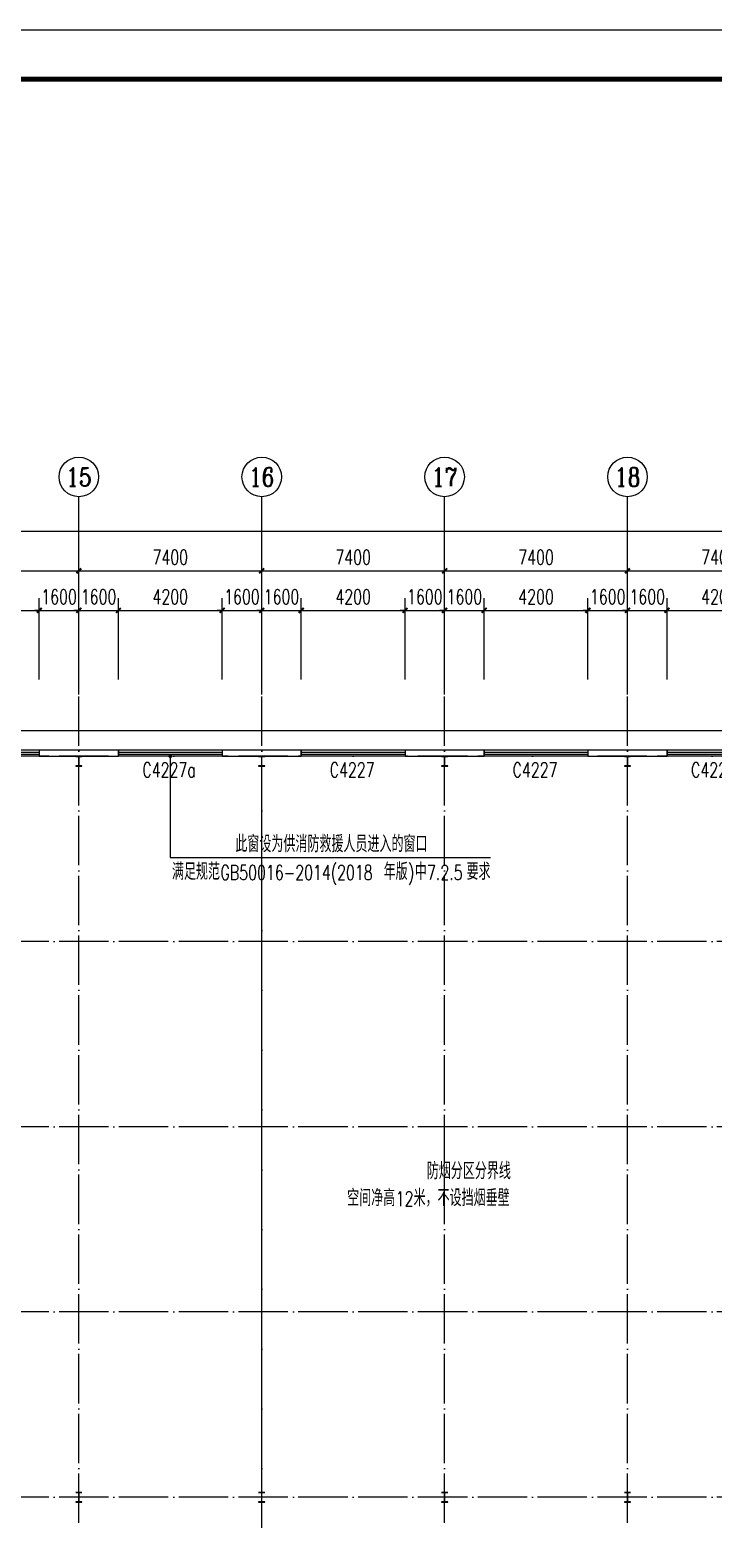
# Model space of a CAD drawing. Extents: x 13276711 to 13543385, y -848943 to -68012.
# Drawn here: x 13447999 to 13475653, y -260531 to -200243 of the extents above; entities that cross this region are included whole.
import ezdxf
from ezdxf.enums import TextEntityAlignment as Align

# ---------------------------------------------------------------- set-up
doc = ezdxf.new("R2010")
doc.units = 0
doc.header["$LTSCALE"] = 1000
doc.header["$MEASUREMENT"] = 0
doc.linetypes.add('DASH', pattern=[0.35, 0.25, -0.1])
doc.linetypes.add('DOTE', pattern=[2.42, 2, -0.2, 0.02, -0.2])
for name, color, linetype in [('AXIS', 3, 'Continuous'), ('AXIS_TEXT', 7, 'Continuous'), ('COLUMN', 2, 'Continuous'), ('DIM_LEAD', 3, 'Continuous'), ('DIM_SYMB', 3, 'Continuous'), ('DOTE', 1, 'DOTE'), ('PUB_DIM', 3, 'Continuous'), ('PUB_TEXT', 7, 'Continuous'), ('TK', 4, 'Continuous'), ('WALL-PARAPET', 6, 'Continuous'), ('WINDOW', 4, 'Continuous'), ('WINDOW_TEXT', 7, 'Continuous')]:
    doc.layers.add(name, color=color, linetype=linetype)
doc.styles.add('_TCH_AXIS', font='COMPLEX', dxfattribs={"bigfont": 'GBCBIG'})
doc.styles.add('_TCH_DIM', font='SIMPLEX', dxfattribs={"bigfont": 'GBCBIG'})
doc.styles.add('_TCH_DIM_T3', font='SIMPLEX', dxfattribs={"width": 0.705882, "bigfont": 'GBCBIG'})
doc.styles.add('_TCH_WINDOW', font='SIMPLEX', dxfattribs={"height": 3.5, "bigfont": 'GBCBIG'})
doc.styles.add('COMPLEX', font='COMPLEX')
doc.dimstyles.new('_TCH_ARCH&&200', dxfattribs={"dimtxt": 595, "dimasz": 200, "dimexe": 500, "dimexo": 600, "dimgap": 252.5, "dimtad": 1, "dimdec": 0, "dimzin": 0, "dimdsep": 46, "dimtxsty": '_TCH_DIM_T3', "dimblk": 'ARCHTICK', "dimcen": 0.09, "dimclrt": 7, "dimazin": 2, "dimtfac": 1, "dimtdec": 0, "dimtix": 1, "dimtmove": 2, "dimatfit": 3, "dimfxl": 0, "dimtolj": 1, "dimtzin": 0, "dimarcsym": 0})

# ---------------------------------------------------------------- blocks, each defined once
blk = doc.blocks.new('A$C797E1D2B')
at = {"layer": 'COLUMN'}
h = blk.add_hatch(color=256, dxfattribs=at)
h.paths.add_polyline_path([(125, 400), (250, 400), (250, 388), (130, 388), (130, 200), (125, 200)])
h.paths.add_polyline_path([(0, 400), (125, 400), (125, 200), (120, 200), (120, 388), (0, 388)])
h.paths.add_polyline_path([(0, 12), (120, 12), (120, 200), (125, 200), (125, 0), (0, 0)])
h.paths.add_polyline_path([(125, 200), (130, 200), (130, 12), (250, 12), (250, 0), (125, 0)])
blk.add_lwpolyline([(250, 0), (250, 12), (130, 12), (130, 388), (250, 388), (250, 400), (0, 400), (0, 388), (120, 388), (120, 12), (0, 12), (0, 0)], close=True, dxfattribs=at)
blk = doc.blocks.new('GeYuanFrame_27736213', base_point=(20.09, 4.53))
at = {"layer": 'TK'}
blk.add_lwpolyline([(20.09, 4.53), (20.09, 598.53), (1071.09, 598.53), (1071.09, 4.53)], close=True, dxfattribs=at)
at = {"layer": 'TK', "const_width": 1}
blk.add_lwpolyline([(45.09, 588.53), (1061.09, 588.53), (1061.09, 14.53), (45.09, 14.53)], close=True, dxfattribs=at)
blk = doc.blocks.new('$TCHSYS$WIN2D')
for p, q in [((-0.5, 0.5), (0.5, 0.5)), ((-0.5, 0.5), (-0.5, -0.5)), ((0.5, 0.5), (0.5, -0.5)), ((0.5, 0.167), (-0.5, 0.167)), ((0.5, -0.167), (-0.5, -0.167)), ((-0.5, -0.5), (0.5, -0.5))]:
    blk.add_line(p, q)
blk = doc.blocks.new('_AXISO')
blk.add_circle((0, 0), 0.5)
at = {"layer": 'AXIS_TEXT', "style": 'COMPLEX', "width": 1.041667}
blk.add_attdef('A', text='', height=0.56, dxfattribs=at).set_placement((-0.25, -0.28), (0.25, -0.28), align=Align.FIT)
blk = doc.blocks.new('_ArchTick')
at = {"color": 0, "linetype": 'ByBlock', "const_width": 0.4}
blk.add_lwpolyline([(-0.5, -0.5), (0.5, 0.5)], dxfattribs=at)
blk = doc.blocks.new('*D97')
at = {"layer": 'AXIS', "color": 0, "lineweight": -2}
for p, q in [((13346145, -226543), (13346145, -220043)), ((13509425, -226543), (13509425, -220043)), ((13346145, -220543), (13509425, -220543))]:
    blk.add_line(p, q, dxfattribs=at)
at = {"layer": 'Defpoints', "color": 0}
for p in [(13509425, -220543), (13346145, -227143), (13509425, -227143)]:
    blk.add_point(p, dxfattribs=at)
at = {"layer": 'AXIS', "color": 0, "lineweight": -2, "xscale": 200, "yscale": 200, "zscale": 200, "rotation": 180}
blk.add_blockref('_ArchTick', (13346145, -220543), dxfattribs=at)
at = {"layer": 'AXIS', "color": 0, "lineweight": -2, "xscale": 200, "yscale": 200, "zscale": 200}
blk.add_blockref('_ArchTick', (13509425, -220543), dxfattribs=at)
at = {"layer": 'AXIS', "color": 7, "insert": (13427785, -219993), "char_height": 595, "attachment_point": 5, "style": '_TCH_DIM_T3'}
blk.add_mtext('\\A1;163280', dxfattribs=at)
blk = doc.blocks.new('*D112')
at = {"layer": 'AXIS', "color": 0, "lineweight": -2}
for p, q in [((13442585, -226543), (13442585, -221643)), ((13449985, -226543), (13449985, -221643)), ((13442585, -222143), (13449985, -222143))]:
    blk.add_line(p, q, dxfattribs=at)
at = {"layer": 'Defpoints', "color": 0}
for p in [(13449985, -222143), (13442585, -227143), (13449985, -227143)]:
    blk.add_point(p, dxfattribs=at)
at = {"layer": 'AXIS', "color": 0, "lineweight": -2, "xscale": 200, "yscale": 200, "zscale": 200, "rotation": 180}
blk.add_blockref('_ArchTick', (13442585, -222143), dxfattribs=at)
at = {"layer": 'AXIS', "color": 0, "lineweight": -2, "xscale": 200, "yscale": 200, "zscale": 200}
blk.add_blockref('_ArchTick', (13449985, -222143), dxfattribs=at)
at = {"layer": 'AXIS', "color": 7, "insert": (13446285, -221593), "char_height": 595, "attachment_point": 5, "style": '_TCH_DIM_T3'}
blk.add_mtext('\\A1;7400', dxfattribs=at)
blk = doc.blocks.new('*D113')
at = {"layer": 'AXIS', "color": 0, "lineweight": -2}
for p, q in [((13449985, -226543), (13449985, -221643)), ((13457385, -226543), (13457385, -221643)), ((13449985, -222143), (13457385, -222143))]:
    blk.add_line(p, q, dxfattribs=at)
at = {"layer": 'Defpoints', "color": 0}
for p in [(13457385, -222143), (13449985, -227143), (13457385, -227143)]:
    blk.add_point(p, dxfattribs=at)
at = {"layer": 'AXIS', "color": 0, "lineweight": -2, "xscale": 200, "yscale": 200, "zscale": 200, "rotation": 180}
blk.add_blockref('_ArchTick', (13449985, -222143), dxfattribs=at)
at = {"layer": 'AXIS', "color": 0, "lineweight": -2, "xscale": 200, "yscale": 200, "zscale": 200}
blk.add_blockref('_ArchTick', (13457385, -222143), dxfattribs=at)
at = {"layer": 'AXIS', "color": 7, "insert": (13453685, -221593), "char_height": 595, "attachment_point": 5, "style": '_TCH_DIM_T3'}
blk.add_mtext('\\A1;7400', dxfattribs=at)
blk = doc.blocks.new('*D114')
at = {"layer": 'AXIS', "color": 0, "lineweight": -2}
for p, q in [((13457385, -226543), (13457385, -221643)), ((13464785, -226543), (13464785, -221643)), ((13457385, -222143), (13464785, -222143))]:
    blk.add_line(p, q, dxfattribs=at)
at = {"layer": 'Defpoints', "color": 0}
for p in [(13464785, -222143), (13457385, -227143), (13464785, -227143)]:
    blk.add_point(p, dxfattribs=at)
at = {"layer": 'AXIS', "color": 0, "lineweight": -2, "xscale": 200, "yscale": 200, "zscale": 200, "rotation": 180}
blk.add_blockref('_ArchTick', (13457385, -222143), dxfattribs=at)
at = {"layer": 'AXIS', "color": 0, "lineweight": -2, "xscale": 200, "yscale": 200, "zscale": 200}
blk.add_blockref('_ArchTick', (13464785, -222143), dxfattribs=at)
at = {"layer": 'AXIS', "color": 7, "insert": (13461085, -221593), "char_height": 595, "attachment_point": 5, "style": '_TCH_DIM_T3'}
blk.add_mtext('\\A1;7400', dxfattribs=at)
blk = doc.blocks.new('*D115')
at = {"layer": 'AXIS', "color": 0, "lineweight": -2}
for p, q in [((13464785, -226543), (13464785, -221643)), ((13472185, -226543), (13472185, -221643)), ((13464785, -222143), (13472185, -222143))]:
    blk.add_line(p, q, dxfattribs=at)
at = {"layer": 'Defpoints', "color": 0}
for p in [(13472185, -222143), (13464785, -227143), (13472185, -227143)]:
    blk.add_point(p, dxfattribs=at)
at = {"layer": 'AXIS', "color": 0, "lineweight": -2, "xscale": 200, "yscale": 200, "zscale": 200, "rotation": 180}
blk.add_blockref('_ArchTick', (13464785, -222143), dxfattribs=at)
at = {"layer": 'AXIS', "color": 0, "lineweight": -2, "xscale": 200, "yscale": 200, "zscale": 200}
blk.add_blockref('_ArchTick', (13472185, -222143), dxfattribs=at)
at = {"layer": 'AXIS', "color": 7, "insert": (13468485, -221593), "char_height": 595, "attachment_point": 5, "style": '_TCH_DIM_T3'}
blk.add_mtext('\\A1;7400', dxfattribs=at)
blk = doc.blocks.new('*D116')
at = {"layer": 'AXIS', "color": 0, "lineweight": -2}
for p, q in [((13472185, -226543), (13472185, -221643)), ((13479585, -226543), (13479585, -221643)), ((13472185, -222143), (13479585, -222143))]:
    blk.add_line(p, q, dxfattribs=at)
at = {"layer": 'Defpoints', "color": 0}
for p in [(13479585, -222143), (13472185, -227143), (13479585, -227143)]:
    blk.add_point(p, dxfattribs=at)
at = {"layer": 'AXIS', "color": 0, "lineweight": -2, "xscale": 200, "yscale": 200, "zscale": 200, "rotation": 180}
blk.add_blockref('_ArchTick', (13472185, -222143), dxfattribs=at)
at = {"layer": 'AXIS', "color": 0, "lineweight": -2, "xscale": 200, "yscale": 200, "zscale": 200}
blk.add_blockref('_ArchTick', (13479585, -222143), dxfattribs=at)
at = {"layer": 'AXIS', "color": 7, "insert": (13475885, -221593), "char_height": 595, "attachment_point": 5, "style": '_TCH_DIM_T3'}
blk.add_mtext('\\A1;7400', dxfattribs=at)
blk = doc.blocks.new('*D457')
at = {"layer": 'Defpoints', "color": 0}
for p in [(13448385, -223743), (13444185, -227143), (13448385, -227143)]:
    blk.add_point(p, dxfattribs=at)
at = {"layer": 'PUB_DIM', "color": 0, "lineweight": -2}
for p, q in [((13444185, -226543), (13444185, -223243)), ((13448385, -226543), (13448385, -223243)), ((13444185, -223743), (13448385, -223743))]:
    blk.add_line(p, q, dxfattribs=at)
at = {"layer": 'PUB_DIM', "color": 0, "lineweight": -2, "xscale": 200, "yscale": 200, "zscale": 200, "rotation": 180}
blk.add_blockref('_ArchTick', (13444185, -223743), dxfattribs=at)
at = {"layer": 'PUB_DIM', "color": 0, "lineweight": -2, "xscale": 200, "yscale": 200, "zscale": 200}
blk.add_blockref('_ArchTick', (13448385, -223743), dxfattribs=at)
at = {"layer": 'PUB_DIM', "color": 7, "insert": (13446285, -223193), "char_height": 595, "attachment_point": 5, "style": '_TCH_DIM_T3'}
blk.add_mtext('\\A1;4200', dxfattribs=at)
blk = doc.blocks.new('*D458')
at = {"layer": 'Defpoints', "color": 0}
for p in [(13449985, -223743), (13448385, -227143), (13449985, -227143)]:
    blk.add_point(p, dxfattribs=at)
at = {"layer": 'PUB_DIM', "color": 0, "lineweight": -2}
for p, q in [((13448385, -226543), (13448385, -223243)), ((13449985, -226543), (13449985, -223243)), ((13448385, -223743), (13448185, -223743)), ((13448385, -223743), (13449985, -223743)), ((13449985, -223743), (13450185, -223743))]:
    blk.add_line(p, q, dxfattribs=at)
at = {"layer": 'PUB_DIM', "color": 0, "lineweight": -2, "xscale": 200, "yscale": 200, "zscale": 200}
blk.add_blockref('_ArchTick', (13448385, -223743), dxfattribs=at)
at = {"layer": 'PUB_DIM', "color": 0, "lineweight": -2, "xscale": 200, "yscale": 200, "zscale": 200, "rotation": 180}
blk.add_blockref('_ArchTick', (13449985, -223743), dxfattribs=at)
at = {"layer": 'PUB_DIM', "color": 7, "insert": (13449185, -223193), "char_height": 595, "attachment_point": 5, "style": '_TCH_DIM_T3'}
blk.add_mtext('\\A1;1600', dxfattribs=at)
blk = doc.blocks.new('*D459')
at = {"layer": 'Defpoints', "color": 0}
for p in [(13451585, -223743), (13449985, -227143), (13451585, -227143)]:
    blk.add_point(p, dxfattribs=at)
at = {"layer": 'PUB_DIM', "color": 0, "lineweight": -2}
for p, q in [((13449985, -226543), (13449985, -223243)), ((13451585, -226543), (13451585, -223243)), ((13449985, -223743), (13449785, -223743)), ((13449985, -223743), (13451585, -223743)), ((13451585, -223743), (13451785, -223743))]:
    blk.add_line(p, q, dxfattribs=at)
at = {"layer": 'PUB_DIM', "color": 0, "lineweight": -2, "xscale": 200, "yscale": 200, "zscale": 200}
blk.add_blockref('_ArchTick', (13449985, -223743), dxfattribs=at)
at = {"layer": 'PUB_DIM', "color": 0, "lineweight": -2, "xscale": 200, "yscale": 200, "zscale": 200, "rotation": 180}
blk.add_blockref('_ArchTick', (13451585, -223743), dxfattribs=at)
at = {"layer": 'PUB_DIM', "color": 7, "insert": (13450785, -223193), "char_height": 595, "attachment_point": 5, "style": '_TCH_DIM_T3'}
blk.add_mtext('\\A1;1600', dxfattribs=at)
blk = doc.blocks.new('*D460')
at = {"layer": 'Defpoints', "color": 0}
for p in [(13455785, -223743), (13451585, -227143), (13455785, -227143)]:
    blk.add_point(p, dxfattribs=at)
at = {"layer": 'PUB_DIM', "color": 0, "lineweight": -2}
for p, q in [((13451585, -226543), (13451585, -223243)), ((13455785, -226543), (13455785, -223243)), ((13451585, -223743), (13455785, -223743))]:
    blk.add_line(p, q, dxfattribs=at)
at = {"layer": 'PUB_DIM', "color": 0, "lineweight": -2, "xscale": 200, "yscale": 200, "zscale": 200, "rotation": 180}
blk.add_blockref('_ArchTick', (13451585, -223743), dxfattribs=at)
at = {"layer": 'PUB_DIM', "color": 0, "lineweight": -2, "xscale": 200, "yscale": 200, "zscale": 200}
blk.add_blockref('_ArchTick', (13455785, -223743), dxfattribs=at)
at = {"layer": 'PUB_DIM', "color": 7, "insert": (13453685, -223193), "char_height": 595, "attachment_point": 5, "style": '_TCH_DIM_T3'}
blk.add_mtext('\\A1;4200', dxfattribs=at)
blk = doc.blocks.new('*D461')
at = {"layer": 'Defpoints', "color": 0}
for p in [(13457385, -223743), (13455785, -227143), (13457385, -227143)]:
    blk.add_point(p, dxfattribs=at)
at = {"layer": 'PUB_DIM', "color": 0, "lineweight": -2}
for p, q in [((13455785, -226543), (13455785, -223243)), ((13457385, -226543), (13457385, -223243)), ((13455785, -223743), (13455585, -223743)), ((13455785, -223743), (13457385, -223743)), ((13457385, -223743), (13457585, -223743))]:
    blk.add_line(p, q, dxfattribs=at)
at = {"layer": 'PUB_DIM', "color": 0, "lineweight": -2, "xscale": 200, "yscale": 200, "zscale": 200}
blk.add_blockref('_ArchTick', (13455785, -223743), dxfattribs=at)
at = {"layer": 'PUB_DIM', "color": 0, "lineweight": -2, "xscale": 200, "yscale": 200, "zscale": 200, "rotation": 180}
blk.add_blockref('_ArchTick', (13457385, -223743), dxfattribs=at)
at = {"layer": 'PUB_DIM', "color": 7, "insert": (13456585, -223193), "char_height": 595, "attachment_point": 5, "style": '_TCH_DIM_T3'}
blk.add_mtext('\\A1;1600', dxfattribs=at)
blk = doc.blocks.new('*D462')
at = {"layer": 'Defpoints', "color": 0}
for p in [(13458985, -223743), (13457385, -227143), (13458985, -227143)]:
    blk.add_point(p, dxfattribs=at)
at = {"layer": 'PUB_DIM', "color": 0, "lineweight": -2}
for p, q in [((13457385, -226543), (13457385, -223243)), ((13458985, -226543), (13458985, -223243)), ((13457385, -223743), (13457185, -223743)), ((13457385, -223743), (13458985, -223743)), ((13458985, -223743), (13459185, -223743))]:
    blk.add_line(p, q, dxfattribs=at)
at = {"layer": 'PUB_DIM', "color": 0, "lineweight": -2, "xscale": 200, "yscale": 200, "zscale": 200}
blk.add_blockref('_ArchTick', (13457385, -223743), dxfattribs=at)
at = {"layer": 'PUB_DIM', "color": 0, "lineweight": -2, "xscale": 200, "yscale": 200, "zscale": 200, "rotation": 180}
blk.add_blockref('_ArchTick', (13458985, -223743), dxfattribs=at)
at = {"layer": 'PUB_DIM', "color": 7, "insert": (13458185, -223193), "char_height": 595, "attachment_point": 5, "style": '_TCH_DIM_T3'}
blk.add_mtext('\\A1;1600', dxfattribs=at)
blk = doc.blocks.new('*D463')
at = {"layer": 'Defpoints', "color": 0}
for p in [(13463185, -223743), (13458985, -227143), (13463185, -227143)]:
    blk.add_point(p, dxfattribs=at)
at = {"layer": 'PUB_DIM', "color": 0, "lineweight": -2}
for p, q in [((13458985, -226543), (13458985, -223243)), ((13463185, -226543), (13463185, -223243)), ((13458985, -223743), (13463185, -223743))]:
    blk.add_line(p, q, dxfattribs=at)
at = {"layer": 'PUB_DIM', "color": 0, "lineweight": -2, "xscale": 200, "yscale": 200, "zscale": 200, "rotation": 180}
blk.add_blockref('_ArchTick', (13458985, -223743), dxfattribs=at)
at = {"layer": 'PUB_DIM', "color": 0, "lineweight": -2, "xscale": 200, "yscale": 200, "zscale": 200}
blk.add_blockref('_ArchTick', (13463185, -223743), dxfattribs=at)
at = {"layer": 'PUB_DIM', "color": 7, "insert": (13461085, -223193), "char_height": 595, "attachment_point": 5, "style": '_TCH_DIM_T3'}
blk.add_mtext('\\A1;4200', dxfattribs=at)
blk = doc.blocks.new('*D464')
at = {"layer": 'Defpoints', "color": 0}
for p in [(13464785, -223743), (13463185, -227143), (13464785, -227143)]:
    blk.add_point(p, dxfattribs=at)
at = {"layer": 'PUB_DIM', "color": 0, "lineweight": -2}
for p, q in [((13463185, -226543), (13463185, -223243)), ((13464785, -226543), (13464785, -223243)), ((13463185, -223743), (13462985, -223743)), ((13463185, -223743), (13464785, -223743)), ((13464785, -223743), (13464985, -223743))]:
    blk.add_line(p, q, dxfattribs=at)
at = {"layer": 'PUB_DIM', "color": 0, "lineweight": -2, "xscale": 200, "yscale": 200, "zscale": 200}
blk.add_blockref('_ArchTick', (13463185, -223743), dxfattribs=at)
at = {"layer": 'PUB_DIM', "color": 0, "lineweight": -2, "xscale": 200, "yscale": 200, "zscale": 200, "rotation": 180}
blk.add_blockref('_ArchTick', (13464785, -223743), dxfattribs=at)
at = {"layer": 'PUB_DIM', "color": 7, "insert": (13463985, -223193), "char_height": 595, "attachment_point": 5, "style": '_TCH_DIM_T3'}
blk.add_mtext('\\A1;1600', dxfattribs=at)
blk = doc.blocks.new('*D465')
at = {"layer": 'Defpoints', "color": 0}
for p in [(13466385, -223743), (13464785, -227143), (13466385, -227143)]:
    blk.add_point(p, dxfattribs=at)
at = {"layer": 'PUB_DIM', "color": 0, "lineweight": -2}
for p, q in [((13464785, -226543), (13464785, -223243)), ((13466385, -226543), (13466385, -223243)), ((13464785, -223743), (13464585, -223743)), ((13464785, -223743), (13466385, -223743)), ((13466385, -223743), (13466585, -223743))]:
    blk.add_line(p, q, dxfattribs=at)
at = {"layer": 'PUB_DIM', "color": 0, "lineweight": -2, "xscale": 200, "yscale": 200, "zscale": 200}
blk.add_blockref('_ArchTick', (13464785, -223743), dxfattribs=at)
at = {"layer": 'PUB_DIM', "color": 0, "lineweight": -2, "xscale": 200, "yscale": 200, "zscale": 200, "rotation": 180}
blk.add_blockref('_ArchTick', (13466385, -223743), dxfattribs=at)
at = {"layer": 'PUB_DIM', "color": 7, "insert": (13465585, -223193), "char_height": 595, "attachment_point": 5, "style": '_TCH_DIM_T3'}
blk.add_mtext('\\A1;1600', dxfattribs=at)
blk = doc.blocks.new('*D466')
at = {"layer": 'Defpoints', "color": 0}
for p in [(13470585, -223743), (13466385, -227143), (13470585, -227143)]:
    blk.add_point(p, dxfattribs=at)
at = {"layer": 'PUB_DIM', "color": 0, "lineweight": -2}
for p, q in [((13466385, -226543), (13466385, -223243)), ((13470585, -226543), (13470585, -223243)), ((13466385, -223743), (13470585, -223743))]:
    blk.add_line(p, q, dxfattribs=at)
at = {"layer": 'PUB_DIM', "color": 0, "lineweight": -2, "xscale": 200, "yscale": 200, "zscale": 200, "rotation": 180}
blk.add_blockref('_ArchTick', (13466385, -223743), dxfattribs=at)
at = {"layer": 'PUB_DIM', "color": 0, "lineweight": -2, "xscale": 200, "yscale": 200, "zscale": 200}
blk.add_blockref('_ArchTick', (13470585, -223743), dxfattribs=at)
at = {"layer": 'PUB_DIM', "color": 7, "insert": (13468485, -223193), "char_height": 595, "attachment_point": 5, "style": '_TCH_DIM_T3'}
blk.add_mtext('\\A1;4200', dxfattribs=at)
blk = doc.blocks.new('*D467')
at = {"layer": 'Defpoints', "color": 0}
for p in [(13472185, -223743), (13470585, -227143), (13472185, -227143)]:
    blk.add_point(p, dxfattribs=at)
at = {"layer": 'PUB_DIM', "color": 0, "lineweight": -2}
for p, q in [((13470585, -226543), (13470585, -223243)), ((13472185, -226543), (13472185, -223243)), ((13470585, -223743), (13470385, -223743)), ((13470585, -223743), (13472185, -223743)), ((13472185, -223743), (13472385, -223743))]:
    blk.add_line(p, q, dxfattribs=at)
at = {"layer": 'PUB_DIM', "color": 0, "lineweight": -2, "xscale": 200, "yscale": 200, "zscale": 200}
blk.add_blockref('_ArchTick', (13470585, -223743), dxfattribs=at)
at = {"layer": 'PUB_DIM', "color": 0, "lineweight": -2, "xscale": 200, "yscale": 200, "zscale": 200, "rotation": 180}
blk.add_blockref('_ArchTick', (13472185, -223743), dxfattribs=at)
at = {"layer": 'PUB_DIM', "color": 7, "insert": (13471385, -223193), "char_height": 595, "attachment_point": 5, "style": '_TCH_DIM_T3'}
blk.add_mtext('\\A1;1600', dxfattribs=at)
blk = doc.blocks.new('*D468')
at = {"layer": 'Defpoints', "color": 0}
for p in [(13473785, -223743), (13472185, -227143), (13473785, -227143)]:
    blk.add_point(p, dxfattribs=at)
at = {"layer": 'PUB_DIM', "color": 0, "lineweight": -2}
for p, q in [((13472185, -226543), (13472185, -223243)), ((13473785, -226543), (13473785, -223243)), ((13472185, -223743), (13471985, -223743)), ((13472185, -223743), (13473785, -223743)), ((13473785, -223743), (13473985, -223743))]:
    blk.add_line(p, q, dxfattribs=at)
at = {"layer": 'PUB_DIM', "color": 0, "lineweight": -2, "xscale": 200, "yscale": 200, "zscale": 200}
blk.add_blockref('_ArchTick', (13472185, -223743), dxfattribs=at)
at = {"layer": 'PUB_DIM', "color": 0, "lineweight": -2, "xscale": 200, "yscale": 200, "zscale": 200, "rotation": 180}
blk.add_blockref('_ArchTick', (13473785, -223743), dxfattribs=at)
at = {"layer": 'PUB_DIM', "color": 7, "insert": (13472985, -223193), "char_height": 595, "attachment_point": 5, "style": '_TCH_DIM_T3'}
blk.add_mtext('\\A1;1600', dxfattribs=at)
blk = doc.blocks.new('*D469')
at = {"layer": 'Defpoints', "color": 0}
for p in [(13477985, -223743), (13473785, -227143), (13477985, -227143)]:
    blk.add_point(p, dxfattribs=at)
at = {"layer": 'PUB_DIM', "color": 0, "lineweight": -2}
for p, q in [((13473785, -226543), (13473785, -223243)), ((13477985, -226543), (13477985, -223243)), ((13473785, -223743), (13477985, -223743))]:
    blk.add_line(p, q, dxfattribs=at)
at = {"layer": 'PUB_DIM', "color": 0, "lineweight": -2, "xscale": 200, "yscale": 200, "zscale": 200, "rotation": 180}
blk.add_blockref('_ArchTick', (13473785, -223743), dxfattribs=at)
at = {"layer": 'PUB_DIM', "color": 0, "lineweight": -2, "xscale": 200, "yscale": 200, "zscale": 200}
blk.add_blockref('_ArchTick', (13477985, -223743), dxfattribs=at)
at = {"layer": 'PUB_DIM', "color": 7, "insert": (13475885, -223193), "char_height": 595, "attachment_point": 5, "style": '_TCH_DIM_T3'}
blk.add_mtext('\\A1;4200', dxfattribs=at)

msp = doc.modelspace()

# ---------------------------------------------------------------- linework, layer by layer
at = {"ltscale": 0.5}
msp.add_lwpolyline([(13427784.8, -228603.1), (13479584.8, -228603.1)], dxfattribs=at)
at = {"linetype": 'DASH', "ltscale": 5}
msp.add_lwpolyline([(13457384.8, -289643.1, 50, 50, 0), (13457384.8, -229643.1, 50, 50, 0)], format="xyseb", dxfattribs=at)
at = {"layer": 'AXIS'}
for p, q in [((13449984.8, -227143.1), (13449984.8, -219143.1)), ((13457384.8, -227143.1), (13457384.8, -219143.1)), ((13464784.8, -227143.1), (13464784.8, -219143.1)), ((13472184.8, -227143.1), (13472184.8, -219143.1))]:
    msp.add_line(p, q, dxfattribs=at)
at = {"layer": 'DIM_LEAD'}
for p, q in [((13453684.8, -229643.1), (13453684.8, -233743.1)), ((13453684.8, -233743.1), (13466646.6, -233743.1))]:
    msp.add_line(p, q, dxfattribs=at)
at = {"layer": 'DIM_LEAD', "const_width": 80}
msp.add_lwpolyline([(13453684.8, -229603.1, 1), (13453684.8, -229683.1, 1)], format="xyb", close=True, dxfattribs=at)
at = {"layer": 'DIM_SYMB'}
msp.add_lwpolyline([(13467384.8, -247016.8, 0, 0, 0), (13459384.8, -247016.8, 0, 0, 0), (13457984.8, -247016.8, 160, 0, 0), (13457384.8, -247016.8, 0, 0, 0)], format="xyseb", dxfattribs=at)
at = {"layer": 'DOTE'}
for p, q in [((13449984.8, -292143.1), (13449984.8, -227143.1)), ((13457384.8, -292143.1), (13457384.8, -227143.1)), ((13464784.8, -292143.1), (13464784.8, -227143.1)), ((13472184.8, -292143.1), (13472184.8, -227143.1)), ((13511684.8, -229643.1), (13343884.8, -229643.1)), ((13511684.8, -237143.1), (13343884.8, -237143.1)), ((13511684.8, -244643.1), (13343884.8, -244643.1)), ((13511684.8, -252143.1), (13343884.8, -252143.1)), ((13511684.8, -259643.1), (13343884.8, -259643.1))]:
    msp.add_line(p, q, dxfattribs=at)
at = {"layer": 'WALL-PARAPET'}
for p, q in [((13451584.8, -229403.1), (13448384.8, -229403.1)), ((13448384.8, -229403.1), (13448384.8, -229643.1)), ((13448384.8, -229643.1), (13451584.8, -229643.1)), ((13451584.8, -229643.1), (13451584.8, -229403.1)), ((13458984.8, -229403.1), (13455784.8, -229403.1)), ((13455784.8, -229403.1), (13455784.8, -229643.1)), ((13455784.8, -229643.1), (13458984.8, -229643.1)), ((13458984.8, -229643.1), (13458984.8, -229403.1)), ((13466384.8, -229403.1), (13463184.8, -229403.1)), ((13463184.8, -229403.1), (13463184.8, -229643.1)), ((13463184.8, -229643.1), (13466384.8, -229643.1)), ((13466384.8, -229643.1), (13466384.8, -229403.1)), ((13473784.8, -229403.1), (13470584.8, -229403.1)), ((13470584.8, -229403.1), (13470584.8, -229643.1)), ((13470584.8, -229643.1), (13473784.8, -229643.1)), ((13473784.8, -229643.1), (13473784.8, -229403.1))]:
    msp.add_line(p, q, dxfattribs=at)

# ---------------------------------------------------------------- block references
at = {"xscale": 200, "yscale": 200, "zscale": 200}
msp.add_blockref('GeYuanFrame_27736213', (13328184.8, -319043.1), dxfattribs=at)
at = {"rotation": 180}
for p in [(13450109.9, -229643.1), (13457509.9, -229643.1), (13464909.9, -229643.1), (13472309.9, -229643.1), (13450109.9, -259443.1), (13457509.9, -259443.1), (13464909.9, -259443.1), (13472309.9, -259443.1)]:
    msp.add_blockref('A$C797E1D2B', p, dxfattribs=at)
at = {"layer": 'AXIS'}
ref = msp.add_blockref('_AXISO', (13449984.8, -218343.1), dxfattribs=dict(at, xscale=1600, yscale=1600, zscale=1600))
ref.add_attrib('A', '15', dxfattribs={"layer": 'AXIS_TEXT', "ltscale": 0.5, "height": 750.73, "style": '_TCH_AXIS'}).set_placement((13449466.5, -218718.4), (13450503.2, -218718.4), align=Align.FIT)
ref = msp.add_blockref('_AXISO', (13457384.8, -218343.1), dxfattribs=dict(at, xscale=1600, yscale=1600, zscale=1600))
ref.add_attrib('A', '16', dxfattribs={"layer": 'AXIS_TEXT', "ltscale": 0.5, "height": 750.73, "style": '_TCH_AXIS'}).set_placement((13456866.5, -218718.4), (13457903.2, -218718.4), align=Align.FIT)
ref = msp.add_blockref('_AXISO', (13464784.8, -218343.1), dxfattribs=dict(at, xscale=1600, yscale=1600, zscale=1600))
ref.add_attrib('A', '17', dxfattribs={"layer": 'AXIS_TEXT', "ltscale": 0.5, "height": 750.73, "style": '_TCH_AXIS'}).set_placement((13464266.5, -218718.4), (13465303.2, -218718.4), align=Align.FIT)
ref = msp.add_blockref('_AXISO', (13472184.8, -218343.1), dxfattribs=dict(at, xscale=1600, yscale=1600, zscale=1600))
ref.add_attrib('A', '18', dxfattribs={"layer": 'AXIS_TEXT', "ltscale": 0.5, "height": 750.73, "style": '_TCH_AXIS'}).set_placement((13471666.5, -218718.4), (13472703.2, -218718.4), align=Align.FIT)
at = {"layer": 'WINDOW'}
ref = msp.add_blockref('$TCHSYS$WIN2D', (13446284.8, -229523.1), dxfattribs=dict(at, xscale=4200, yscale=-240, zscale=4200, rotation=180))
ref.add_attrib('A', 'C4227', (13445334.8, -230500.4), dxfattribs={"layer": 'WINDOW_TEXT', "ltscale": 0.5, "height": 595, "style": '_TCH_WINDOW', "width": 0.705882})
ref = msp.add_blockref('$TCHSYS$WIN2D', (13453684.8, -229523.1), dxfattribs=dict(at, xscale=4200, yscale=-240, zscale=4200, rotation=180))
ref.add_attrib('A', 'C4227a', (13452554.8, -230500.4), dxfattribs={"layer": 'WINDOW_TEXT', "ltscale": 0.5, "height": 595, "style": '_TCH_WINDOW', "width": 0.705882})
ref = msp.add_blockref('$TCHSYS$WIN2D', (13461084.8, -229523.1), dxfattribs=dict(at, xscale=4200, yscale=-240, zscale=4200, rotation=180))
ref.add_attrib('A', 'C4227', (13460134.8, -230500.4), dxfattribs={"layer": 'WINDOW_TEXT', "ltscale": 0.5, "height": 595, "style": '_TCH_WINDOW', "width": 0.705882})
ref = msp.add_blockref('$TCHSYS$WIN2D', (13468484.8, -229523.1), dxfattribs=dict(at, xscale=4200, yscale=-240, zscale=4200, rotation=180))
ref.add_attrib('A', 'C4227', (13467534.8, -230500.4), dxfattribs={"layer": 'WINDOW_TEXT', "ltscale": 0.5, "height": 595, "style": '_TCH_WINDOW', "width": 0.705882})
ref = msp.add_blockref('$TCHSYS$WIN2D', (13475884.8, -229523.1), dxfattribs=dict(at, xscale=4200, yscale=-240, zscale=4200, rotation=180))
ref.add_attrib('A', 'C4227a', (13474754.8, -230500.4), dxfattribs={"layer": 'WINDOW_TEXT', "ltscale": 0.5, "height": 595, "style": '_TCH_WINDOW', "width": 0.705882})

# ---------------------------------------------------------------- texts
at = {"layer": 'PUB_TEXT', "style": '_TCH_DIM'}
for s, height, p in [('此窗设为供消防救援人员进入的窗口', 675.177, (13456315.7, -233533.1)), ('满足规范', 675.18, (13453751.3, -234653.1)), ('年版', 675.18, (13462317.2, -234653.1)), ('中', 675.2, (13463580.2, -234653.1)), ('要求', 675.18, (13465671.7, -234653.1)), ('防烟分区分界线', 675.18, (13464063.6, -246769.6)), ('空间净高', 675.18, (13460841.4, -247859.8)), ('米，不设挡烟垂壁', 675.18, (13463527.4, -247859.8))]:
    msp.add_text(s, height=height, dxfattribs=at).set_placement(p)
at = {"layer": 'PUB_TEXT', "style": '_TCH_DIM', "width": 0.705882}
for s, p in [('GB50016-2014(2018', (13455717.2, -234653.1)), (')', (13463300.2, -234653.1)), ('7.2.5', (13464071.7, -234653.1)), ('12', (13462807.4, -247859.8))]:
    msp.add_text(s, height=595, dxfattribs=at).set_placement(p)

# ---------------------------------------------------------------- dimensions: what is measured, and where the dimension line sits
at = {"layer": 'AXIS'}
for p1, p2, distance, text, picture, middle in [((13346144.8, -227143.1), (13509424.8, -227143.1), 6600, '163280', '*D97', (13427784.8, -219993.1)), ((13442584.8, -227143.1), (13449984.8, -227143.1), 5000, '7400', '*D112', (13446284.8, -221593.1)), ((13449984.8, -227143.1), (13457384.8, -227143.1), 5000, '7400', '*D113', (13453684.8, -221593.1)), ((13457384.8, -227143.1), (13464784.8, -227143.1), 5000, '7400', '*D114', (13461084.8, -221593.1)), ((13464784.8, -227143.1), (13472184.8, -227143.1), 5000, '7400', '*D115', (13468484.8, -221593.1)), ((13472184.8, -227143.1), (13479584.8, -227143.1), 5000, '7400', '*D116', (13475884.8, -221593.1))]:
    dim = msp.add_aligned_dim(p1=p1, p2=p2, distance=distance, text=text, dimstyle='_TCH_ARCH&&200', dxfattribs=at)
    dim.commit()
    dim.dimension.update_dxf_attribs({"geometry": picture, "text_midpoint": middle})
at = {"layer": 'PUB_DIM'}
for p1, p2, text, picture, middle in [((13444184.8, -227143.1), (13448384.8, -227143.1), '4200', '*D457', (13446284.8, -223193.1)), ((13448384.8, -227143.1), (13449984.8, -227143.1), '1600', '*D458', (13449184.8, -223193.1)), ((13449984.8, -227143.1), (13451584.8, -227143.1), '1600', '*D459', (13450784.8, -223193.1)), ((13451584.8, -227143.1), (13455784.8, -227143.1), '4200', '*D460', (13453684.8, -223193.1)), ((13455784.8, -227143.1), (13457384.8, -227143.1), '1600', '*D461', (13456584.8, -223193.1)), ((13457384.8, -227143.1), (13458984.8, -227143.1), '1600', '*D462', (13458184.8, -223193.1)), ((13458984.8, -227143.1), (13463184.8, -227143.1), '4200', '*D463', (13461084.8, -223193.1)), ((13463184.8, -227143.1), (13464784.8, -227143.1), '1600', '*D464', (13463984.8, -223193.1)), ((13464784.8, -227143.1), (13466384.8, -227143.1), '1600', '*D465', (13465584.8, -223193.1)), ((13466384.8, -227143.1), (13470584.8, -227143.1), '4200', '*D466', (13468484.8, -223193.1)), ((13470584.8, -227143.1), (13472184.8, -227143.1), '1600', '*D467', (13471384.8, -223193.1)), ((13472184.8, -227143.1), (13473784.8, -227143.1), '1600', '*D468', (13472984.8, -223193.1)), ((13473784.8, -227143.1), (13477984.8, -227143.1), '4200', '*D469', (13475884.8, -223193.1))]:
    dim = msp.add_aligned_dim(p1=p1, p2=p2, distance=3400, text=text, dimstyle='_TCH_ARCH&&200', dxfattribs=at)
    dim.commit()
    dim.dimension.update_dxf_attribs({"geometry": picture, "text_midpoint": middle})

doc.saveas('drawing.dxf')
